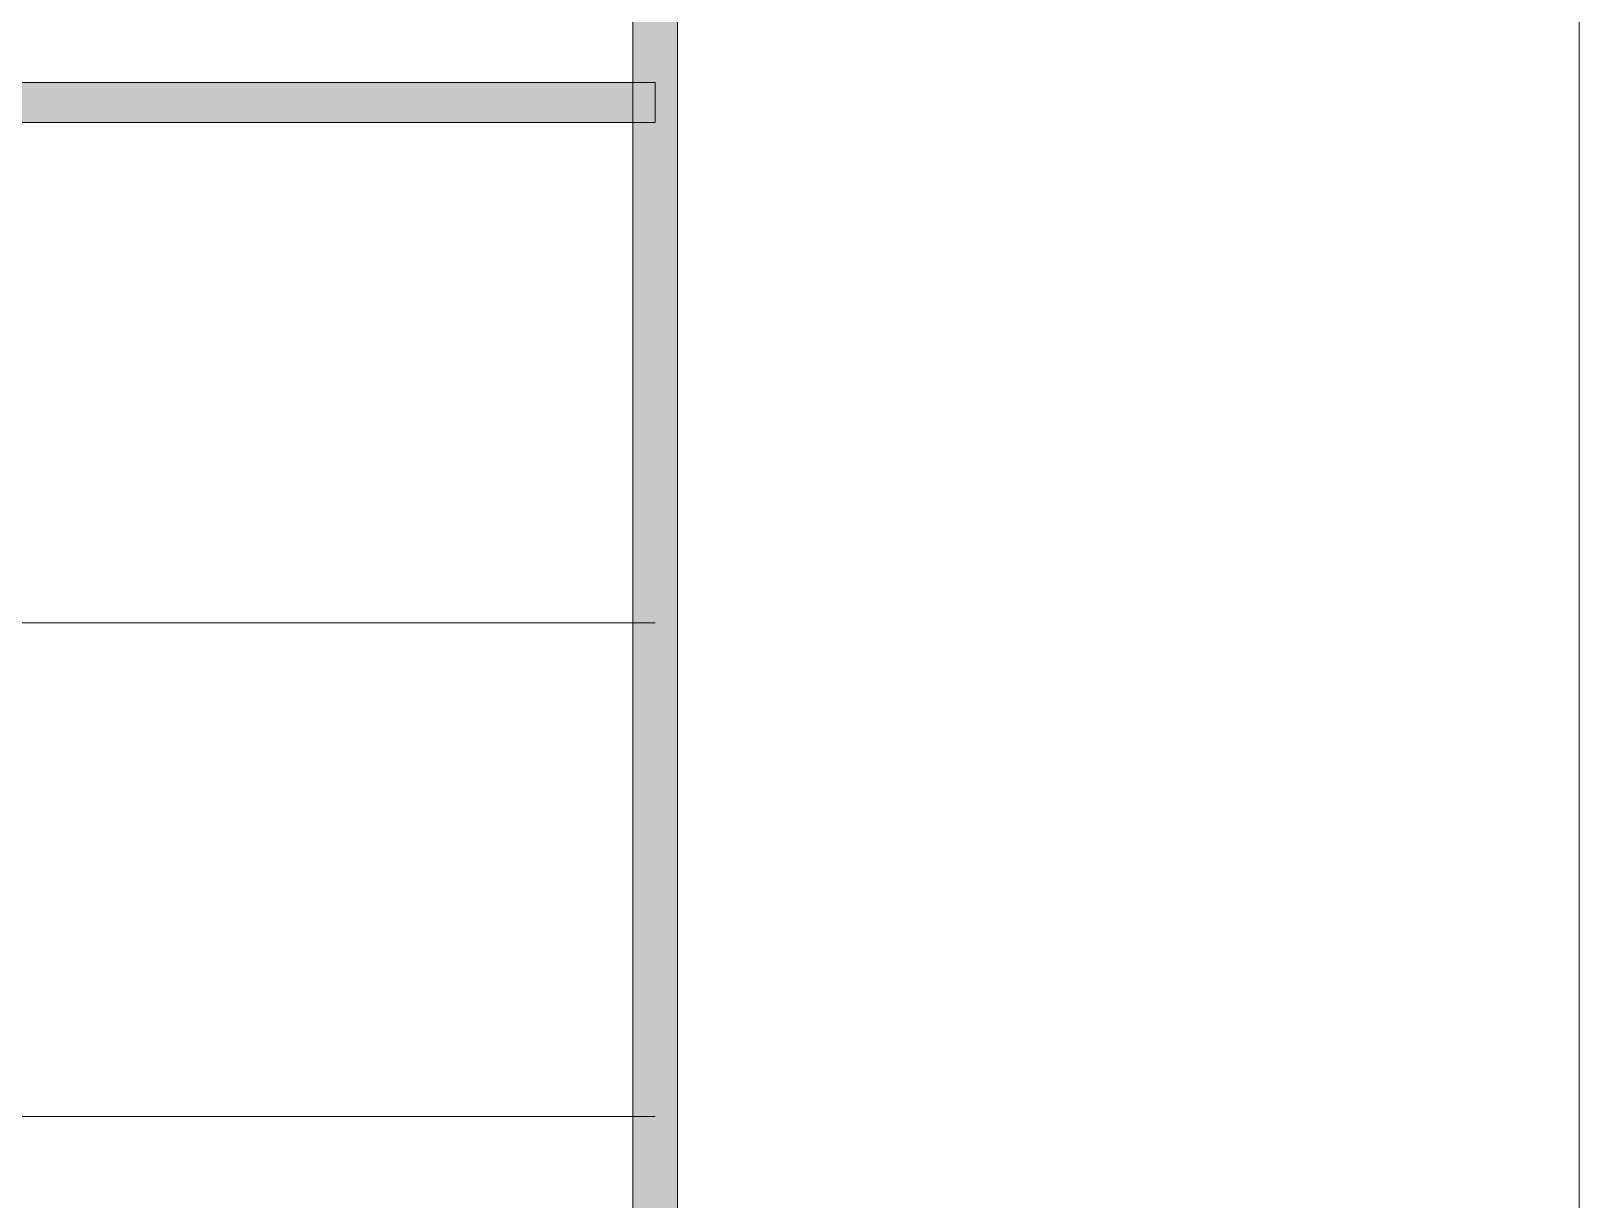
# Model space of a CAD drawing. Header units: millimetres. Extents: x 0 to 414, y 0 to 292.
# Drawn here: x 397.58 to 414.08, y 103.39 to 115.83 of the extents above; entities that cross this region are included whole.
import ezdxf

# ---------------------------------------------------------------- set-up
doc = ezdxf.new("R2010")
doc.units = ezdxf.units.MM

msp = doc.modelspace()

# ---------------------------------------------------------------- hatches: boundary and pattern name
h = msp.add_hatch(color=0)
h.dxf.hatch_style = 2
h.paths.add_polyline_path([(404.473833, 9.609667), (403.997583, 10.085917), (403.997583, 282.380972), (404.473833, 282.857222)])
h = msp.add_hatch(color=0)
h.dxf.hatch_style = 2
h.paths.add_polyline_path([(354.957944, 114.860917), (354.957944, 115.28425), (404.237472, 115.28425), (404.237472, 114.860917)])
h = msp.add_hatch(color=0)
h.dxf.hatch_style = 2
h.paths.add_polyline_path([(397.788694, 107.688944), (397.788694, 108.736694)])
h = msp.add_hatch(color=0)
h.dxf.hatch_style = 2
h.paths.add_polyline_path([(397.841611, 107.911194), (397.841611, 108.736694)])
h = msp.add_hatch(color=0)
h.dxf.hatch_style = 2
h.paths.add_polyline_path([(397.841611, 107.911194), (397.841611, 108.736694)])
h = msp.add_hatch(color=0)
h.dxf.hatch_style = 2
h.paths.add_polyline_path([(397.862778, 107.928833), (397.862778, 108.736694)])
h = msp.add_hatch(color=0)
h.dxf.hatch_style = 2
h.paths.add_polyline_path([(397.866306, 107.928833), (397.866306, 108.736694)])
h = msp.add_hatch(color=0)
h.dxf.hatch_style = 2
h.paths.add_polyline_path([(397.961556, 107.974694), (397.961556, 108.740222)])
h = msp.add_hatch(color=0)
h.dxf.hatch_style = 2
h.paths.add_polyline_path([(397.965083, 107.974694), (397.965083, 108.740222)])
h = msp.add_hatch(color=0)
h.dxf.hatch_style = 2
h.paths.add_polyline_path([(397.965083, 107.974694), (397.965083, 108.740222)])
h = msp.add_hatch(color=0)
h.dxf.hatch_style = 2
h.paths.add_polyline_path([(397.965083, 107.974694), (397.965083, 108.740222)])
h = msp.add_hatch(color=0)
h.dxf.hatch_style = 2
h.paths.add_polyline_path([(397.965083, 107.974694), (397.965083, 108.740222)])
h = msp.add_hatch(color=0)
h.dxf.hatch_style = 2
h.paths.add_polyline_path([(397.968611, 107.974694), (397.968611, 108.740222)])
h = msp.add_hatch(color=0)
h.dxf.hatch_style = 2
h.paths.add_polyline_path([(397.968611, 107.974694), (397.968611, 108.740222)])
h = msp.add_hatch(color=0)
h.dxf.hatch_style = 2
h.paths.add_polyline_path([(397.972139, 107.974694), (397.972139, 108.740222)])
h = msp.add_hatch(color=0)
h.dxf.hatch_style = 2
h.paths.add_polyline_path([(397.972139, 107.974694), (397.972139, 108.740222)])
h = msp.add_hatch(color=0)
h.dxf.hatch_style = 2
h.paths.add_polyline_path([(397.975667, 107.974694), (397.975667, 108.740222)])
h = msp.add_hatch(color=0)
h.dxf.hatch_style = 2
h.paths.add_polyline_path([(397.975667, 107.974694), (397.975667, 108.740222)])
h = msp.add_hatch(color=0)
h.dxf.hatch_style = 2
h.paths.add_polyline_path([(397.979194, 107.974694), (397.979194, 108.740222)])
h = msp.add_hatch(color=0)
h.dxf.hatch_style = 2
h.paths.add_polyline_path([(397.996833, 107.974694), (397.996833, 108.729639)])
h = msp.add_hatch(color=0)
h.dxf.hatch_style = 2
h.paths.add_polyline_path([(397.996833, 107.974694), (397.996833, 108.729639)])
h = msp.add_hatch(color=0)
h.dxf.hatch_style = 2
h.paths.add_polyline_path([(398.501306, 108.154611), (398.501306, 108.687306)])
h = msp.add_hatch(color=0)
h.dxf.hatch_style = 2
h.paths.add_polyline_path([(398.504833, 108.158139), (398.504833, 108.687306)])
h = msp.add_hatch(color=0)
h.dxf.hatch_style = 2
h.paths.add_polyline_path([(398.603611, 108.2675), (398.603611, 108.712)])
h = msp.add_hatch(color=0)
h.dxf.hatch_style = 2
h.paths.add_polyline_path([(398.603611, 108.2675), (398.603611, 108.712)])
h = msp.add_hatch(color=0)
h.dxf.hatch_style = 2
h.paths.add_polyline_path([(398.698861, 108.355694), (398.698861, 108.669667)])
h = msp.add_hatch(color=0)
h.dxf.hatch_style = 2
h.paths.add_polyline_path([(398.712972, 108.373333), (398.712972, 108.602639)])
h = msp.add_hatch(color=0)
h.dxf.hatch_style = 2
h.paths.add_polyline_path([(397.739306, 107.212694), (397.739306, 108.510917)])
h = msp.add_hatch(color=0)
h.dxf.hatch_style = 2
h.paths.add_polyline_path([(398.480139, 108.147556), (398.480139, 108.510917)])
h = msp.add_hatch(color=0)
h.dxf.hatch_style = 2
h.paths.add_polyline_path([(398.483667, 108.151083), (398.483667, 108.539139)])
h = msp.add_hatch(color=0)
h.dxf.hatch_style = 2
h.paths.add_polyline_path([(397.651111, 107.212694), (397.651111, 108.260444)])
h = msp.add_hatch(color=0)
h.dxf.hatch_style = 2
h.paths.add_polyline_path([(397.658167, 107.212694), (397.658167, 108.263972)])
h = msp.add_hatch(color=0)
h.dxf.hatch_style = 2
h.paths.add_polyline_path([(397.718139, 107.212694), (397.718139, 108.271028)])
h = msp.add_hatch(color=0)
h.dxf.hatch_style = 2
h.paths.add_polyline_path([(398.250833, 108.080528), (398.250833, 108.260444)])
h = msp.add_hatch(color=0)
h.dxf.hatch_style = 2
h.paths.add_polyline_path([(398.254361, 108.080528), (398.254361, 108.263972)])
h = msp.add_hatch(color=0)
h.dxf.hatch_style = 2
h.paths.add_polyline_path([(398.254361, 108.080528), (398.254361, 108.260444)])
h = msp.add_hatch(color=0)
h.dxf.hatch_style = 2
h.paths.add_polyline_path([(398.254361, 108.080528), (398.254361, 108.260444)])
h = msp.add_hatch(color=0)
h.dxf.hatch_style = 2
h.paths.add_polyline_path([(398.360194, 108.112278), (398.360194, 108.323944)])
h = msp.add_hatch(color=0)
h.dxf.hatch_style = 2
h.paths.add_polyline_path([(398.360194, 108.112278), (398.360194, 108.323944)])
h = msp.add_hatch(color=0)
h.dxf.hatch_style = 2
h.paths.add_polyline_path([(398.360194, 108.112278), (398.360194, 108.323944)])
h = msp.add_hatch(color=0)
h.dxf.hatch_style = 2
h.paths.add_polyline_path([(398.363722, 108.112278), (398.363722, 108.323944)])
h = msp.add_hatch(color=0)
h.dxf.hatch_style = 2
h.paths.add_polyline_path([(398.363722, 108.112278), (398.363722, 108.323944)])
h = msp.add_hatch(color=0)
h.dxf.hatch_style = 2
h.paths.add_polyline_path([(398.36725, 108.115806), (398.36725, 108.327472)])
h = msp.add_hatch(color=0)
h.dxf.hatch_style = 2
h.paths.add_polyline_path([(398.437806, 108.136972), (398.437806, 108.359222)])
h = msp.add_hatch(color=0)
h.dxf.hatch_style = 2
h.paths.add_polyline_path([(398.444861, 108.136972), (398.444861, 108.36275)])
h = msp.add_hatch(color=0)
h.dxf.hatch_style = 2
h.paths.add_polyline_path([(398.4625, 108.144028), (398.4625, 108.369806)])
h = msp.add_hatch(color=0)
h.dxf.hatch_style = 2
h.paths.add_polyline_path([(398.469556, 108.147556), (398.469556, 108.373333)])
h = msp.add_hatch(color=0)
h.dxf.hatch_style = 2
h.paths.add_polyline_path([(398.085028, 107.974694), (398.085028, 108.23575)])
h = msp.add_hatch(color=0)
h.dxf.hatch_style = 2
h.paths.add_polyline_path([(398.092083, 107.974694), (398.092083, 108.23575)])
h = msp.add_hatch(color=0)
h.dxf.hatch_style = 2
h.paths.add_polyline_path([(398.120306, 108.002917), (398.120306, 108.239278)])
h = msp.add_hatch(color=0)
h.dxf.hatch_style = 2
h.paths.add_polyline_path([(398.120306, 108.002917), (398.120306, 108.239278)])
h = msp.add_hatch(color=0)
h.dxf.hatch_style = 2
h.paths.add_polyline_path([(398.120306, 108.002917), (398.120306, 108.239278)])
h = msp.add_hatch(color=0)
h.dxf.hatch_style = 2
h.paths.add_polyline_path([(398.123833, 108.006444), (398.123833, 108.239278)])
h = msp.add_hatch(color=0)
h.dxf.hatch_style = 2
h.paths.add_polyline_path([(398.123833, 108.006444), (398.123833, 108.239278)])
h = msp.add_hatch(color=0)
h.dxf.hatch_style = 2
h.paths.add_polyline_path([(398.127361, 108.006444), (398.127361, 108.239278)])
h = msp.add_hatch(color=0)
h.dxf.hatch_style = 2
h.paths.add_polyline_path([(398.180278, 108.055833), (398.180278, 108.239278)])
h = msp.add_hatch(color=0)
h.dxf.hatch_style = 2
h.paths.add_polyline_path([(398.180278, 108.059361), (398.180278, 108.239278)])
h = msp.add_hatch(color=0)
h.dxf.hatch_style = 2
h.paths.add_polyline_path([(398.180278, 108.059361), (398.180278, 108.239278)])
h = msp.add_hatch(color=0)
h.dxf.hatch_style = 2
h.paths.add_polyline_path([(398.187333, 108.059361), (398.187333, 108.239278)])
h = msp.add_hatch(color=0)
h.dxf.hatch_style = 2
h.paths.add_polyline_path([(398.204972, 108.066417), (398.204972, 108.242806)])
h = msp.add_hatch(color=0)
h.dxf.hatch_style = 2
h.paths.add_polyline_path([(398.212028, 108.066417), (398.212028, 108.242806)])
h = msp.add_hatch(color=0)
h.dxf.hatch_style = 2
h.paths.add_polyline_path([(398.212028, 108.066417), (398.212028, 108.242806)])
h = msp.add_hatch(color=0)
h.dxf.hatch_style = 2
h.paths.add_polyline_path([(398.212028, 108.066417), (398.212028, 108.242806)])
h = msp.add_hatch(color=0)
h.dxf.hatch_style = 2
h.paths.add_polyline_path([(398.212028, 108.066417), (398.212028, 108.242806)])
h = msp.add_hatch(color=0)
h.dxf.hatch_style = 2
h.paths.add_polyline_path([(398.219083, 108.069944), (398.219083, 108.242806)])
h = msp.add_hatch(color=0)
h.dxf.hatch_style = 2
h.paths.add_polyline_path([(398.219083, 108.069944), (398.219083, 108.242806)])
h = msp.add_hatch(color=0)
h.dxf.hatch_style = 2
h.paths.add_polyline_path([(398.222611, 108.069944), (398.222611, 108.242806)])
h = msp.add_hatch(color=0)
h.dxf.hatch_style = 2
h.paths.add_polyline_path([(398.222611, 108.069944), (398.222611, 108.242806)])
h = msp.add_hatch(color=0)
h.dxf.hatch_style = 2
h.paths.add_polyline_path([(398.226139, 108.069944), (398.226139, 108.246333)])
h = msp.add_hatch(color=0)
h.dxf.hatch_style = 2
h.paths.add_polyline_path([(398.226139, 108.069944), (398.226139, 108.246333)])
h = msp.add_hatch(color=0)
h.dxf.hatch_style = 2
h.paths.add_polyline_path([(398.226139, 108.073472), (398.226139, 108.246333)])
h = msp.add_hatch(color=0)
h.dxf.hatch_style = 2
h.paths.add_polyline_path([(397.961556, 106.253139), (397.961556, 107.614861)])
h = msp.add_hatch(color=0)
h.dxf.hatch_style = 2
h.paths.add_polyline_path([(397.965083, 106.253139), (397.965083, 107.625444)])
h = msp.add_hatch(color=0)
h.dxf.hatch_style = 2
h.paths.add_polyline_path([(397.965083, 106.253139), (397.965083, 107.625444)])
h = msp.add_hatch(color=0)
h.dxf.hatch_style = 2
h.paths.add_polyline_path([(397.965083, 106.253139), (397.965083, 107.625444)])
h = msp.add_hatch(color=0)
h.dxf.hatch_style = 2
h.paths.add_polyline_path([(397.968611, 106.253139), (397.968611, 107.636028)])
h = msp.add_hatch(color=0)
h.dxf.hatch_style = 2
h.paths.add_polyline_path([(397.972139, 106.253139), (397.972139, 107.639556)])
h = msp.add_hatch(color=0)
h.dxf.hatch_style = 2
h.paths.add_polyline_path([(397.972139, 106.253139), (397.972139, 107.639556)])
h = msp.add_hatch(color=0)
h.dxf.hatch_style = 2
h.paths.add_polyline_path([(397.996833, 103.639056), (397.996833, 107.724222)])
h = msp.add_hatch(color=0)
h.dxf.hatch_style = 2
h.paths.add_polyline_path([(397.996833, 103.632), (397.996833, 107.724222)])
h = msp.add_hatch(color=0)
h.dxf.hatch_style = 2
h.paths.add_polyline_path([(398.092083, 103.646111), (398.092083, 107.745389)])
h = msp.add_hatch(color=0)
h.dxf.hatch_style = 2
h.paths.add_polyline_path([(398.120306, 104.983139), (398.120306, 107.752444)])
h = msp.add_hatch(color=0)
h.dxf.hatch_style = 2
h.paths.add_polyline_path([(398.120306, 106.256667), (398.120306, 107.752444)])
h = msp.add_hatch(color=0)
h.dxf.hatch_style = 2
h.paths.add_polyline_path([(398.123833, 106.260194), (398.123833, 107.752444)])
h = msp.add_hatch(color=0)
h.dxf.hatch_style = 2
h.paths.add_polyline_path([(398.123833, 106.260194), (398.123833, 107.752444)])
h = msp.add_hatch(color=0)
h.dxf.hatch_style = 2
h.paths.add_polyline_path([(398.127361, 106.26725), (398.127361, 107.752444)])
h = msp.add_hatch(color=0)
h.dxf.hatch_style = 2
h.paths.add_polyline_path([(398.180278, 106.369556), (398.180278, 107.724222)])
h = msp.add_hatch(color=0)
h.dxf.hatch_style = 2
h.paths.add_polyline_path([(398.180278, 106.376611), (398.180278, 107.720694)])
h = msp.add_hatch(color=0)
h.dxf.hatch_style = 2
h.paths.add_polyline_path([(398.187333, 106.404833), (398.187333, 107.713639)])
h = msp.add_hatch(color=0)
h.dxf.hatch_style = 2
h.paths.add_polyline_path([(398.204972, 106.761139), (398.204972, 107.696)])
h = msp.add_hatch(color=0)
h.dxf.hatch_style = 2
h.paths.add_polyline_path([(398.212028, 106.764667), (398.212028, 107.692472)])
h = msp.add_hatch(color=0)
h.dxf.hatch_style = 2
h.paths.add_polyline_path([(398.212028, 106.764667), (398.212028, 107.692472)])
h = msp.add_hatch(color=0)
h.dxf.hatch_style = 2
h.paths.add_polyline_path([(398.212028, 106.764667), (398.212028, 107.688944)])
h = msp.add_hatch(color=0)
h.dxf.hatch_style = 2
h.paths.add_polyline_path([(398.212028, 106.764667), (398.212028, 107.688944)])
h = msp.add_hatch(color=0)
h.dxf.hatch_style = 2
h.paths.add_polyline_path([(398.219083, 106.768194), (398.219083, 107.614861)])
h = msp.add_hatch(color=0)
h.dxf.hatch_style = 2
h.paths.add_polyline_path([(397.781639, 107.212694), (397.781639, 107.491389)])
h = msp.add_hatch(color=0)
h.dxf.hatch_style = 2
h.paths.add_polyline_path([(397.788694, 107.212694), (397.788694, 107.487861)])
h = msp.add_hatch(color=0)
h.dxf.hatch_style = 2
h.paths.add_polyline_path([(397.841611, 107.170361), (397.841611, 107.47375)])
h = msp.add_hatch(color=0)
h.dxf.hatch_style = 2
h.paths.add_polyline_path([(397.841611, 107.170361), (397.841611, 107.47375)])
h = msp.add_hatch(color=0)
h.dxf.hatch_style = 2
h.paths.add_polyline_path([(397.862778, 107.152722), (397.862778, 107.484333)])
h = msp.add_hatch(color=0)
h.dxf.hatch_style = 2
h.paths.add_polyline_path([(397.866306, 107.152722), (397.866306, 107.487861)])
h = msp.add_hatch(color=0)
h.dxf.hatch_style = 2
h.paths.add_polyline_path([(398.222611, 106.768194), (398.222611, 107.561944)])
h = msp.add_hatch(color=0)
h.dxf.hatch_style = 2
h.paths.add_polyline_path([(398.226139, 107.131556), (398.226139, 107.452583)])
h = msp.add_hatch(color=0)
h.dxf.hatch_style = 2
h.paths.add_polyline_path([(398.254361, 107.223278), (398.254361, 107.449056)])
h = msp.add_hatch(color=0)
h.dxf.hatch_style = 2
h.paths.add_polyline_path([(398.254361, 107.237389), (398.254361, 107.449056)])
h = msp.add_hatch(color=0)
h.dxf.hatch_style = 2
h.paths.add_polyline_path([(398.360194, 107.269139), (398.360194, 107.480806)])
h = msp.add_hatch(color=0)
h.dxf.hatch_style = 2
h.paths.add_polyline_path([(398.360194, 107.269139), (398.360194, 107.480806)])
h = msp.add_hatch(color=0)
h.dxf.hatch_style = 2
h.paths.add_polyline_path([(398.360194, 107.269139), (398.360194, 107.480806)])
h = msp.add_hatch(color=0)
h.dxf.hatch_style = 2
h.paths.add_polyline_path([(398.363722, 107.269139), (398.363722, 107.484333)])
h = msp.add_hatch(color=0)
h.dxf.hatch_style = 2
h.paths.add_polyline_path([(398.363722, 107.269139), (398.363722, 107.484333)])
h = msp.add_hatch(color=0)
h.dxf.hatch_style = 2
h.paths.add_polyline_path([(398.36725, 107.272667), (398.36725, 107.484333)])
h = msp.add_hatch(color=0)
h.dxf.hatch_style = 2
h.paths.add_polyline_path([(398.444861, 107.262083), (398.444861, 107.494917)])
h = msp.add_hatch(color=0)
h.dxf.hatch_style = 2
h.paths.add_polyline_path([(398.469556, 107.230333), (398.469556, 107.494917)])
h = msp.add_hatch(color=0)
h.dxf.hatch_style = 2
h.paths.add_polyline_path([(398.480139, 107.216222), (398.480139, 107.494917)])
h = msp.add_hatch(color=0)
h.dxf.hatch_style = 2
h.paths.add_polyline_path([(398.483667, 107.216222), (398.483667, 107.494917)])
h = msp.add_hatch(color=0)
h.dxf.hatch_style = 2
h.paths.add_polyline_path([(398.483667, 106.888139), (398.483667, 107.494917)])
h = msp.add_hatch(color=0)
h.dxf.hatch_style = 2
h.paths.add_polyline_path([(398.490722, 106.891667), (398.490722, 107.494917)])
h = msp.add_hatch(color=0)
h.dxf.hatch_style = 2
h.paths.add_polyline_path([(398.501306, 106.895194), (398.501306, 107.494917)])
h = msp.add_hatch(color=0)
h.dxf.hatch_style = 2
h.paths.add_polyline_path([(398.504833, 106.895194), (398.504833, 107.494917)])
h = msp.add_hatch(color=0)
h.dxf.hatch_style = 2
h.paths.add_polyline_path([(398.603611, 106.934), (398.603611, 107.494917)])
h = msp.add_hatch(color=0)
h.dxf.hatch_style = 2
h.paths.add_polyline_path([(398.603611, 106.934), (398.603611, 107.491389)])
h = msp.add_hatch(color=0)
h.dxf.hatch_style = 2
h.paths.add_polyline_path([(398.698861, 106.969278), (398.698861, 107.463167)])
h = msp.add_hatch(color=0)
h.dxf.hatch_style = 2
h.paths.add_polyline_path([(398.705917, 106.969278), (398.705917, 107.463167)])
h = msp.add_hatch(color=0)
h.dxf.hatch_style = 2
h.paths.add_polyline_path([(398.705917, 106.969278), (398.705917, 107.463167)])
h = msp.add_hatch(color=0)
h.dxf.hatch_style = 2
h.paths.add_polyline_path([(398.712972, 106.972806), (398.712972, 107.459639)])
h = msp.add_hatch(color=0)
h.dxf.hatch_style = 2
h.paths.add_polyline_path([(398.712972, 106.972806), (398.712972, 107.459639)])
h = msp.add_hatch(color=0)
h.dxf.hatch_style = 2
h.paths.add_polyline_path([(398.7165, 106.976333), (398.7165, 107.459639)])
h = msp.add_hatch(color=0)
h.dxf.hatch_style = 2
h.paths.add_polyline_path([(398.7165, 106.976333), (398.7165, 107.459639)])
h = msp.add_hatch(color=0)
h.dxf.hatch_style = 2
h.paths.add_polyline_path([(398.723556, 106.976333), (398.723556, 107.431417)])
h = msp.add_hatch(color=0)
h.dxf.hatch_style = 2
h.paths.add_polyline_path([(398.226139, 106.771722), (398.226139, 107.131556)])
h = msp.add_hatch(color=0)
h.dxf.hatch_style = 2
h.paths.add_polyline_path([(398.226139, 106.771722), (398.226139, 107.128028)])
h = msp.add_hatch(color=0)
h.dxf.hatch_style = 2
h.paths.add_polyline_path([(398.250833, 106.785833), (398.250833, 107.039833)])
h = msp.add_hatch(color=0)
h.dxf.hatch_style = 2
h.paths.add_polyline_path([(398.254361, 106.785833), (398.254361, 107.032778)])
h = msp.add_hatch(color=0)
h.dxf.hatch_style = 2
h.paths.add_polyline_path([(398.254361, 106.785833), (398.254361, 107.032778)])
h = msp.add_hatch(color=0)
h.dxf.hatch_style = 2
h.paths.add_polyline_path([(398.254361, 106.785833), (398.254361, 107.032778)])
h = msp.add_hatch(color=0)
h.dxf.hatch_style = 2
h.paths.add_polyline_path([(398.360194, 106.842278), (398.360194, 106.993972)])
h = msp.add_hatch(color=0)
h.dxf.hatch_style = 2
h.paths.add_polyline_path([(398.360194, 106.842278), (398.360194, 106.993972)])
h = msp.add_hatch(color=0)
h.dxf.hatch_style = 2
h.paths.add_polyline_path([(398.360194, 106.842278), (398.360194, 106.993972)])
h = msp.add_hatch(color=0)
h.dxf.hatch_style = 2
h.paths.add_polyline_path([(398.363722, 106.842278), (398.363722, 106.993972)])
h = msp.add_hatch(color=0)
h.dxf.hatch_style = 2
h.paths.add_polyline_path([(398.363722, 106.842278), (398.363722, 106.993972)])
h = msp.add_hatch(color=0)
h.dxf.hatch_style = 2
h.paths.add_polyline_path([(398.36725, 106.845806), (398.36725, 106.993972)])
h = msp.add_hatch(color=0)
h.dxf.hatch_style = 2
h.paths.add_polyline_path([(398.437806, 106.8705), (398.437806, 106.993972)])
h = msp.add_hatch(color=0)
h.dxf.hatch_style = 2
h.paths.add_polyline_path([(398.444861, 106.874028), (398.444861, 106.993972)])
h = msp.add_hatch(color=0)
h.dxf.hatch_style = 2
h.paths.add_polyline_path([(398.4625, 106.881083), (398.4625, 107.032778)])
h = msp.add_hatch(color=0)
h.dxf.hatch_style = 2
h.paths.add_polyline_path([(398.480139, 106.888139), (398.480139, 107.085694)])
h = msp.add_hatch(color=0)
h.dxf.hatch_style = 2
h.paths.add_polyline_path([(398.483667, 106.888139), (398.483667, 107.089222)])
h = msp.add_hatch(color=0)
h.dxf.hatch_style = 2
h.paths.add_polyline_path([(397.651111, 106.231972), (397.651111, 106.6165)])
h = msp.add_hatch(color=0)
h.dxf.hatch_style = 2
h.paths.add_polyline_path([(397.658167, 106.231972), (397.658167, 106.6165)])
h = msp.add_hatch(color=0)
h.dxf.hatch_style = 2
h.paths.add_polyline_path([(397.718139, 106.2355), (397.718139, 106.644722)])
h = msp.add_hatch(color=0)
h.dxf.hatch_style = 2
h.paths.add_polyline_path([(397.721667, 106.2355), (397.721667, 106.644722)])
h = msp.add_hatch(color=0)
h.dxf.hatch_style = 2
h.paths.add_polyline_path([(397.739306, 106.2355), (397.739306, 106.651778)])
h = msp.add_hatch(color=0)
h.dxf.hatch_style = 2
h.paths.add_polyline_path([(397.739306, 106.239028), (397.739306, 106.651778)])
h = msp.add_hatch(color=0)
h.dxf.hatch_style = 2
h.paths.add_polyline_path([(397.781639, 106.239028), (397.781639, 106.669417)])
h = msp.add_hatch(color=0)
h.dxf.hatch_style = 2
h.paths.add_polyline_path([(397.788694, 106.242556), (397.788694, 106.672944)])
h = msp.add_hatch(color=0)
h.dxf.hatch_style = 2
h.paths.add_polyline_path([(397.841611, 106.246083), (397.841611, 106.697639)])
h = msp.add_hatch(color=0)
h.dxf.hatch_style = 2
h.paths.add_polyline_path([(397.841611, 106.246083), (397.841611, 106.697639)])
h = msp.add_hatch(color=0)
h.dxf.hatch_style = 2
h.paths.add_polyline_path([(397.862778, 106.246083), (397.862778, 106.704694)])
h = msp.add_hatch(color=0)
h.dxf.hatch_style = 2
h.paths.add_polyline_path([(398.204972, 106.471861), (398.204972, 106.658833)])
h = msp.add_hatch(color=0)
h.dxf.hatch_style = 2
h.paths.add_polyline_path([(398.212028, 106.471861), (398.212028, 106.630611)])
h = msp.add_hatch(color=0)
h.dxf.hatch_style = 2
h.paths.add_polyline_path([(398.212028, 106.471861), (398.212028, 106.630611)])
h = msp.add_hatch(color=0)
h.dxf.hatch_style = 2
h.paths.add_polyline_path([(398.212028, 106.471861), (398.212028, 106.630611)])
h = msp.add_hatch(color=0)
h.dxf.hatch_style = 2
h.paths.add_polyline_path([(398.219083, 106.471861), (398.219083, 106.634139)])
h = msp.add_hatch(color=0)
h.dxf.hatch_style = 2
h.paths.add_polyline_path([(398.219083, 106.471861), (398.219083, 106.634139)])
h = msp.add_hatch(color=0)
h.dxf.hatch_style = 2
h.paths.add_polyline_path([(398.222611, 106.471861), (398.222611, 106.634139)])
h = msp.add_hatch(color=0)
h.dxf.hatch_style = 2
h.paths.add_polyline_path([(398.222611, 106.471861), (398.222611, 106.634139)])
h = msp.add_hatch(color=0)
h.dxf.hatch_style = 2
h.paths.add_polyline_path([(398.226139, 106.471861), (398.226139, 106.634139)])
h = msp.add_hatch(color=0)
h.dxf.hatch_style = 2
h.paths.add_polyline_path([(398.226139, 106.471861), (398.226139, 106.634139)])
h = msp.add_hatch(color=0)
h.dxf.hatch_style = 2
h.paths.add_polyline_path([(398.226139, 106.471861), (398.226139, 106.634139)])
h = msp.add_hatch(color=0)
h.dxf.hatch_style = 2
h.paths.add_polyline_path([(398.250833, 106.471861), (398.250833, 106.637667)])
h = msp.add_hatch(color=0)
h.dxf.hatch_style = 2
h.paths.add_polyline_path([(398.254361, 106.471861), (398.254361, 106.637667)])
h = msp.add_hatch(color=0)
h.dxf.hatch_style = 2
h.paths.add_polyline_path([(398.254361, 106.471861), (398.254361, 106.637667)])
h = msp.add_hatch(color=0)
h.dxf.hatch_style = 2
h.paths.add_polyline_path([(398.254361, 106.471861), (398.254361, 106.637667)])
h = msp.add_hatch(color=0)
h.dxf.hatch_style = 2
h.paths.add_polyline_path([(398.360194, 106.475389), (398.360194, 106.64825)])
h = msp.add_hatch(color=0)
h.dxf.hatch_style = 2
h.paths.add_polyline_path([(398.360194, 106.475389), (398.360194, 106.64825)])
h = msp.add_hatch(color=0)
h.dxf.hatch_style = 2
h.paths.add_polyline_path([(398.360194, 106.475389), (398.360194, 106.64825)])
h = msp.add_hatch(color=0)
h.dxf.hatch_style = 2
h.paths.add_polyline_path([(398.363722, 106.475389), (398.363722, 106.64825)])
h = msp.add_hatch(color=0)
h.dxf.hatch_style = 2
h.paths.add_polyline_path([(398.363722, 106.475389), (398.363722, 106.64825)])
h = msp.add_hatch(color=0)
h.dxf.hatch_style = 2
h.paths.add_polyline_path([(398.36725, 106.475389), (398.36725, 106.64825)])
h = msp.add_hatch(color=0)
h.dxf.hatch_style = 2
h.paths.add_polyline_path([(398.437806, 106.478917), (398.437806, 106.651778)])
h = msp.add_hatch(color=0)
h.dxf.hatch_style = 2
h.paths.add_polyline_path([(398.444861, 106.478917), (398.444861, 106.651778)])
h = msp.add_hatch(color=0)
h.dxf.hatch_style = 2
h.paths.add_polyline_path([(398.4625, 106.478917), (398.4625, 106.651778)])
h = msp.add_hatch(color=0)
h.dxf.hatch_style = 2
h.paths.add_polyline_path([(398.469556, 106.478917), (398.469556, 106.651778)])
h = msp.add_hatch(color=0)
h.dxf.hatch_style = 2
h.paths.add_polyline_path([(398.480139, 106.478917), (398.480139, 106.651778)])
h = msp.add_hatch(color=0)
h.dxf.hatch_style = 2
h.paths.add_polyline_path([(398.483667, 106.478917), (398.483667, 106.651778)])
h = msp.add_hatch(color=0)
h.dxf.hatch_style = 2
h.paths.add_polyline_path([(398.483667, 106.478917), (398.483667, 106.651778)])
h = msp.add_hatch(color=0)
h.dxf.hatch_style = 2
h.paths.add_polyline_path([(398.490722, 106.478917), (398.490722, 106.651778)])
h = msp.add_hatch(color=0)
h.dxf.hatch_style = 2
h.paths.add_polyline_path([(398.501306, 106.478917), (398.501306, 106.651778)])
h = msp.add_hatch(color=0)
h.dxf.hatch_style = 2
h.paths.add_polyline_path([(398.504833, 106.478917), (398.504833, 106.655306)])
h = msp.add_hatch(color=0)
h.dxf.hatch_style = 2
h.paths.add_polyline_path([(398.603611, 106.482444), (398.603611, 106.736444)])
h = msp.add_hatch(color=0)
h.dxf.hatch_style = 2
h.paths.add_polyline_path([(398.603611, 106.482444), (398.603611, 106.736444)])
h = msp.add_hatch(color=0)
h.dxf.hatch_style = 2
h.paths.add_polyline_path([(398.698861, 106.482444), (398.698861, 106.754083)])
h = msp.add_hatch(color=0)
h.dxf.hatch_style = 2
h.paths.add_polyline_path([(398.705917, 106.482444), (398.705917, 106.757611)])
h = msp.add_hatch(color=0)
h.dxf.hatch_style = 2
h.paths.add_polyline_path([(398.705917, 106.482444), (398.705917, 106.757611)])
h = msp.add_hatch(color=0)
h.dxf.hatch_style = 2
h.paths.add_polyline_path([(398.712972, 106.482444), (398.712972, 106.757611)])
h = msp.add_hatch(color=0)
h.dxf.hatch_style = 2
h.paths.add_polyline_path([(398.712972, 106.482444), (398.712972, 106.757611)])
h = msp.add_hatch(color=0)
h.dxf.hatch_style = 2
h.paths.add_polyline_path([(398.7165, 106.482444), (398.7165, 106.754083)])
h = msp.add_hatch(color=0)
h.dxf.hatch_style = 2
h.paths.add_polyline_path([(398.7165, 106.482444), (398.7165, 106.754083)])
h = msp.add_hatch(color=0)
h.dxf.hatch_style = 2
h.paths.add_polyline_path([(398.723556, 106.482444), (398.723556, 106.754083)])
h = msp.add_hatch(color=0)
h.dxf.hatch_style = 2
h.paths.add_polyline_path([(398.723556, 106.482444), (398.723556, 106.754083)])
h = msp.add_hatch(color=0)
h.dxf.hatch_style = 2
h.paths.add_polyline_path([(398.730611, 106.482444), (398.730611, 106.754083)])
h = msp.add_hatch(color=0)
h.dxf.hatch_style = 2
h.paths.add_polyline_path([(397.965083, 105.417056), (397.965083, 106.129667)])
h = msp.add_hatch(color=0)
h.dxf.hatch_style = 2
h.paths.add_polyline_path([(397.965083, 105.417056), (397.965083, 106.126139)])
h = msp.add_hatch(color=0)
h.dxf.hatch_style = 2
h.paths.add_polyline_path([(397.965083, 104.058861), (397.965083, 104.595083)])
h = msp.add_hatch(color=0)
h.dxf.hatch_style = 2
h.paths.add_polyline_path([(397.965083, 104.058861), (397.965083, 104.591556)])

# ---------------------------------------------------------------- linework, layer by layer
at = {"color": 0, "lineweight": 0}
for points in [[(0, 0), (0, 292.466889), (414.0835, 292.466889), (414.0835, 0)], [(404.473833, 9.609667), (403.997583, 10.085917), (403.997583, 282.380972), (404.473833, 282.857222)], [(354.957944, 114.860917), (354.957944, 115.28425), (404.237472, 115.28425), (404.237472, 114.860917)]]:
    msp.add_lwpolyline(points, close=True, dxfattribs=at)
for points in [[(354.957944, 109.526917), (404.237472, 109.526917)], [(354.957944, 104.267), (404.237472, 104.267)]]:
    msp.add_lwpolyline(points, dxfattribs=at)

doc.saveas('drawing.dxf')
